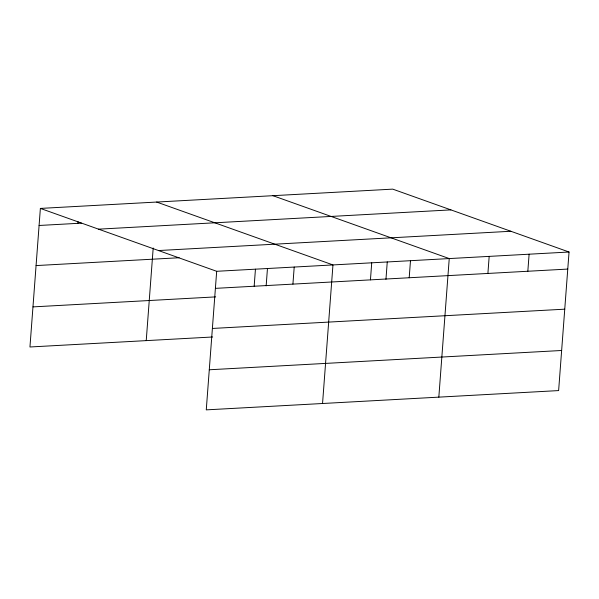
<?xml version="1.0" encoding="UTF-8"?>
<svg xmlns="http://www.w3.org/2000/svg" width="599" height="599" viewBox="0 0 599 599"><rect width="100%" height="100%" fill="white"/><g stroke="black" fill="none" stroke-linecap="round" stroke-linejoin="round"><path stroke-width="0.9" d="M40.373 208.415L216.681 271.295L206.266 409.866L558.627 390.585L569.05 252.014L392.734 189.134L40.373 208.415L29.95 346.986L212.675 336.99M77.848 223.352L77.982 221.555M146.231 340.621L153.194 248.016M254.163 286.232L255.444 269.176M266.151 285.895L267.461 268.457M292.918 284.113L294.206 267.057M322.547 403.509L332.962 264.93L156.653 202.05M370.444 279.875L371.724 262.811M385.951 279.344L387.261 261.898M409.199 277.749L410.487 260.692M438.827 397.144L449.243 258.573L272.934 195.686M487.9 273.444L489.181 256.387M527.831 271.257L529.112 254.201M39.085 225.471L81.539 223.15M98.55 229.162L450.92 209.882M158.503 250.547L510.865 231.266M36.075 265.574L179.116 257.742M216.681 271.295L569.05 252.014M215.4 288.359L567.77 269.071M32.967 306.89L215.692 296.887M212.383 328.454L564.752 309.174M209.283 369.77L561.645 350.49"/></g></svg>
